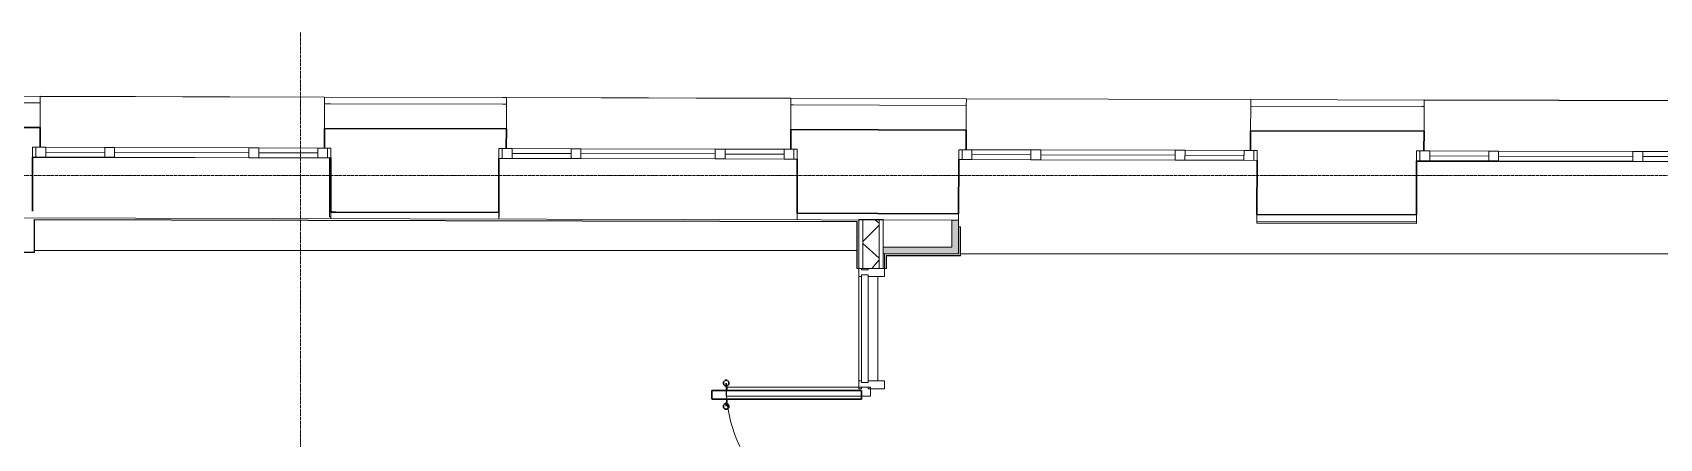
# Model space of a CAD drawing. Header units: millimetres. Extents: x -32 to 417638015, y -35 to 175284279.
# Drawn here: x 417148313 to 417158239, y 175243042 to 175245516 of the extents above; entities that cross this region are included whole.
import ezdxf

# ---------------------------------------------------------------- set-up
doc = ezdxf.new("R2010")
doc.units = ezdxf.units.MM
doc.linetypes.add('ADSK_Линия сетки', pattern=[25, 20, -2.5, 0, -2.5])
doc.linetypes.add('ADSK_Штриховая_ш3 п1_5', pattern=[4.5, 3, -1.5])
for name, color, linetype, lineweight in [('_ Окна', 7, 'Continuous', 9), ('Витраж', 7, 'Continuous', 9), ('Двери', 7, 'Continuous', 9), ('Окна', 7, 'Continuous', 9), ('Оси', 253, 'Continuous', 9), ('Панели витража', 7, 'Continuous', 9), ('Перекрытие', 7, 'Continuous', 18), ('Стены внутренние', 7, 'Continuous', 18), ('Стены наружные', 7, 'Continuous', 18), ('Стены несущие', 7, 'Continuous', 30), ('Стены отделка', 7, 'Continuous', 30), ('Стены штриховка', 7, 'Continuous', 9), ('ШТРИХОВКА', 252, 'Continuous', 15)]:
    doc.layers.add(name, color=color, linetype=linetype, lineweight=lineweight)
doc.layers.add('Линии', color=7, linetype='Continuous', lineweight=9, true_color=0x00a600)

# ---------------------------------------------------------------- blocks, each defined once
blk = doc.blocks.new('План 3 этажа')
at = {"layer": 'Стены внутренние', "lineweight": 9}
h = blk.add_hatch(dxfattribs=at)
h.set_pattern_fill('FP_3', color=8, style=0, pattern_type=2)
h.set_pattern_definition([(45, (507.3426762534655, 158.9018102923892), (-106.0660171779821, 106.0660171779821), []), (135, (507.3426762534655, 158.9018102923892), (-106.0660171779821, -106.0660171779821), [])])
h.paths.add_polyline_path([(21986.7191486081, 12537.928564914), (22086.71914860816, 12537.928564914), (22086.71914860816, 12832.4351818056), (21986.7191486081, 12832.69844348561), (21986.7191486081, 12627.13994511955)])
at = {"layer": 'Стены внутренние'}
for points in [[(22570.32539602974, 12627.13994511957), (22569.6765335587, 12831.16374008029), (22530.32539602986, 12831.15912762965), (22530.32539602986, 12627.13994511957), (22569.6765335587, 12627.13994511957)], [(22111.71914860816, 12627.13994511955), (22530.32539602986, 12627.13994511957), (22530.32539602986, 12667.13994511949), (22111.71914860816, 12667.13994511949)]]:
    blk.add_hatch(color=8, dxfattribs=at).paths.add_polyline_path(points)
at = {"layer": '_ Окна', "color": 8, "lineweight": 18}
for p, q in [((16921.42222117525, 13216.03471144796), (16921.58017763588, 13276.0345035289)), ((17001.42194394984, 13215.82410283379), (16921.42222117525, 13216.03471144796)), ((16921.58017763588, 13276.0345035289), (17001.57990041047, 13275.82389491473)), ((17001.57990041047, 13275.82389491473), (17001.42194394984, 13215.82410283379)), ((17361.42069643551, 13214.87636407001), (17361.57865289614, 13274.87615615096)), ((17421.42048851645, 13214.71840760938), (17361.42069643551, 13214.87636407001)), ((17361.57865289614, 13274.87615615096), (17421.57844497708, 13274.71819969033)), ((17421.57844497708, 13274.71819969033), (17421.42048851645, 13214.71840760938)), ((18241.41764695603, 13212.55966931412), (18241.57560341666, 13272.55946139507)), ((18301.41743903697, 13212.40171285349), (18241.41764695603, 13212.55966931412)), ((18241.57560341666, 13272.55946139507), (18301.5753954976, 13272.40150493444)), ((18301.5753954976, 13272.40150493444), (18301.41743903697, 13212.40171285349)), ((18661.57414798327, 13271.45376617067), (18661.41619152264, 13211.45397408972)), ((18661.41619152264, 13211.45397408972), (18741.41591429723, 13211.24336547555)), ((18741.57387075786, 13271.2431575565), (18661.57414798327, 13271.45376617067)), ((18741.41591429723, 13211.24336547555), (18741.57387075786, 13271.2431575565)), ((19766.41236234669, 13208.54494260639), (19766.57031880732, 13268.54473468734)), ((19846.41208512128, 13208.33433399222), (19766.41236234669, 13208.54494260639)), ((19766.57031880732, 13268.54473468734), (19846.57004158191, 13268.33412607316)), ((19846.57004158191, 13268.33412607316), (19846.41208512128, 13208.33433399222)), ((20206.41083760695, 13207.38659522845), (20206.56879406758, 13267.38638730939)), ((20266.41062968789, 13207.22863876782), (20206.41083760695, 13207.38659522845)), ((20206.56879406758, 13267.38638730939), (20266.56858614852, 13267.22843084876)), ((20266.56858614852, 13267.22843084876), (20266.41062968789, 13207.22863876782)), ((21086.40778812747, 13205.06990047256), (21086.5657445881, 13265.0696925535)), ((21146.40758020841, 13204.91194401193), (21086.40778812747, 13205.06990047256)), ((21086.5657445881, 13265.0696925535), (21146.56553666904, 13264.91173609287)), ((21146.56553666904, 13264.91173609287), (21146.40758020841, 13204.91194401193)), ((21506.56428915471, 13263.9639973291), (21506.40633269408, 13203.96420524816)), ((21506.40633269408, 13203.96420524816), (21586.40605546867, 13203.75359663399)), ((21586.5640119293, 13263.75338871493), (21506.56428915471, 13263.9639973291)), ((21586.40605546867, 13203.75359663399), (21586.5640119293, 13263.75338871493)), ((22572.40263866555, 13201.15784546424), (22572.56059512618, 13261.15763754518)), ((22572.56059512618, 13261.15763754518), (22652.56031790077, 13260.94702893101)), ((22652.56031790077, 13260.94702893101), (22652.40236144014, 13200.94723685007)), ((23012.40111392581, 13199.99949808629), (23012.55907038644, 13259.99929016724)), ((23012.55907038644, 13259.99929016724), (23072.55886246738, 13259.84133370661)), ((23072.55886246738, 13259.84133370661), (23072.40090600675, 13199.84154162566)), ((23892.39806444633, 13197.6828033304), (23892.55602090696, 13257.68259541135)), ((23892.55602090696, 13257.68259541135), (23952.5558129879, 13257.52463895072)), ((23952.5558129879, 13257.52463895072), (23952.39785652727, 13197.52484686978)), ((24312.55456547357, 13256.57690018695), (24312.39660901294, 13196.577108106)), ((24392.55428824816, 13256.36629157278), (24312.55456547357, 13256.57690018695)), ((24392.39633178753, 13196.36649949183), (24392.55428824816, 13256.36629157278)), ((25365.39296003347, 13193.80497222189), (25365.5509164941, 13253.80476430283)), ((25365.5509164941, 13253.80476430283), (25445.55063926869, 13253.59415568866)), ((25445.55063926869, 13253.59415568866), (25445.39268280806, 13193.59436360772)), ((25805.39143529373, 13192.64662484394), (25805.54939175436, 13252.64641692489)), ((25805.54939175436, 13252.64641692489), (25865.5491838353, 13252.48846046426)), ((25865.5491838353, 13252.48846046426), (25865.39122737467, 13192.48866838331)), ((26685.38838581425, 13190.32993008805), (26685.54634227488, 13250.329722169)), ((26685.54634227488, 13250.329722169), (26745.54613435582, 13250.17176570837)), ((26745.54613435582, 13250.17176570837), (26745.38817789519, 13190.17197362742)), ((22652.40236144014, 13200.94723685007), (22572.40263866555, 13201.15784546424)), ((23072.40090600675, 13199.84154162566), (23012.40111392581, 13199.99949808629)), ((23952.39785652727, 13197.52484686978), (23892.39806444633, 13197.6828033304)), ((24312.39660901294, 13196.577108106), (24392.39633178753, 13196.36649949183)), ((25445.39268280806, 13193.59436360772), (25365.39296003347, 13193.80497222189)), ((25865.39122737467, 13192.48866838331), (25805.39143529373, 13192.64662484394)), ((26745.38817789519, 13190.17197362742), (26685.38838581425, 13190.32993008805))]:
    blk.add_line(p, q, dxfattribs=at)
at = {"layer": '_ Окна', "color": 8}
for p, q in [((16941.4221518689, 13215.98205929441), (16941.58010832953, 13275.98185137536)), ((17001.50092218016, 13245.82399887424), (17361.49967466583, 13244.87626011047)), ((17421.49946674677, 13244.71830364984), (18241.49662518634, 13242.55956535458)), ((18301.49641726729, 13242.40160889395), (18661.49516975295, 13241.45387013017)), ((18721.41598360358, 13211.29601762909), (18721.57394006421, 13271.29580971004)), ((19786.41229304034, 13208.49229045285), (19786.57024950097, 13268.49208253379)), ((19846.4910633516, 13238.33423003268), (20206.48981583726, 13237.3864912689)), ((20266.48960791821, 13237.22853480827), (21086.48676635778, 13235.06979651301)), ((21146.48655843873, 13234.91184005238), (21506.48531092439, 13233.96410128861)), ((21566.40612477502, 13203.80624878753), (21566.56408123565, 13263.80604086847)), ((22592.4025693592, 13201.1051933107), (22592.56052581983, 13261.10498539164)), ((22652.48133967046, 13230.94713289052), (23012.48009215612, 13229.99939412675)), ((23072.47988423707, 13229.84143766612), (23892.47704267664, 13227.68269937086)), ((23952.47683475758, 13227.52474291023), (24312.47558724325, 13226.57700414645)), ((24372.39640109388, 13196.41915164538), (24372.55435755451, 13256.41894372632)), ((25385.39289072712, 13193.75232006834), (25385.55084718775, 13253.75211214929)), ((25445.47166103838, 13223.59425964817), (25805.47041352404, 13222.6465208844)), ((25865.47020560499, 13222.48856442377), (26685.46736404456, 13220.32982612851)), ((26745.46715612551, 13220.17186966788), (27105.46590861117, 13219.2241309041))]:
    blk.add_line(p, q, dxfattribs=at)
at = {"layer": 'Витраж', "color": 8, "lineweight": 18}
for p, q in [((21978.7191486081, 12537.92856491399), (21961.7191486081, 12537.92856491399)), ((21961.7191486081, 12537.92856491399), (21961.7191486081, 12487.92856491399)), ((21978.7191486081, 12527.92856491399), (21978.7191486081, 12537.92856491399)), ((22018.7191486081, 12527.92856491399), (21978.7191486081, 12527.92856491399)), ((22118.7191486081, 12537.92856491399), (22018.7191486081, 12537.92856491399)), ((22018.7191486081, 12537.92856491399), (22018.7191486081, 12527.92856491399)), ((22118.7191486081, 12487.92856491399), (22118.7191486081, 12537.92856491399)), ((21961.7191486081, 12487.92856491399), (21978.7191486081, 12487.92856491399)), ((21978.7191486081, 12497.92856491399), (22018.7191486081, 12497.92856491399)), ((21978.7191486081, 12487.92856491399), (21978.7191486081, 12497.92856491399)), ((22018.7191486081, 12497.92856491399), (22018.7191486081, 12487.92856491399)), ((22018.7191486081, 12487.92856491399), (22118.7191486081, 12487.92856491399))]:
    blk.add_line(p, q, dxfattribs=at)
at = {"layer": 'Витраж', "color": 8}
for p, q in [((21961.71914860814, 11852.92856491399), (21961.71914860814, 12487.92856491399)), ((22078.71914860814, 11852.92856491399), (22078.71914860814, 12487.92856491399))]:
    blk.add_line(p, q, dxfattribs=at)
at = {"layer": 'Витраж', "color": 8, "lineweight": 18, "extrusion": (0, 0, -1)}
for p, q in [((21978.7191486081, 11852.92856491399), (21961.7191486081, 11852.92856491399)), ((21961.7191486081, 11852.92856491399), (21961.7191486081, 11802.92856491399)), ((21978.7191486081, 11842.92856491399), (21978.7191486081, 11852.92856491399)), ((22018.7191486081, 11842.92856491399), (21978.7191486081, 11842.92856491399)), ((21978.7191486081, 11802.92856491399), (21978.7191486081, 11812.92856491399)), ((21978.7191486081, 11812.92856491399), (22018.7191486081, 11812.92856491399)), ((22118.7191486081, 11852.92856491399), (22018.7191486081, 11852.92856491399)), ((22018.7191486081, 11852.92856491399), (22018.7191486081, 11842.92856491399)), ((22018.7191486081, 11812.92856491399), (22018.7191486081, 11802.92856491399)), ((22118.7191486081, 11802.92856491399), (22118.7191486081, 11852.92856491399)), ((21961.7191486081, 11802.92856491399), (21978.7191486081, 11802.92856491399)), ((22018.7191486081, 11802.92856491399), (22118.7191486081, 11802.92856491399))]:
    blk.add_line(p, q, dxfattribs=at)
at = {"layer": 'Двери', "color": 8}
for p, q in [((21153.71914860811, 11812.92856491399), (21153.71914860811, 11757.928564914)), ((22033.7191486081, 11812.92856491399), (21153.71914860811, 11812.92856491399)), ((22033.7191486081, 11812.92856491399), (22033.7191486081, 11757.928564914)), ((21153.71914860811, 11757.928564914), (22033.7191486081, 11757.928564914))]:
    blk.add_line(p, q, dxfattribs=at)
blk.add_arc((21978.7191486081, 11812.92856491399), 824.9999999999959, 180, 270, dxfattribs=at)
at = {"layer": 'Линии', "color": 8, "linetype": 'ADSK_Штриховая_ш3 п1_5', "lineweight": 30}
for p, q in [((21158.06528490834, 11794.0149535796), (21152.91713072744, 11838.71950042363)), ((21066.3593638317, 11741.01495357961), (21065.63353646756, 11794.0149535796)), ((21065.63353646756, 11794.0149535796), (21978.7191486081, 11794.0149535796)), ((21978.7191486081, 11741.0149535796), (21066.3593638317, 11741.01495357961)), ((21158.06528490834, 11741.51647290807), (21152.91713072744, 11696.81192606405)), ((21978.7191486081, 11794.0149535796), (21978.7191486081, 11741.0149535796))]:
    blk.add_line(p, q, dxfattribs=at)
for centre, radius in [((21152.91713072744, 11838.71950042361), 17.00000000000181), ((21152.91713072744, 11696.81192606406), 16.99999999999886)]:
    blk.add_circle(centre, radius, dxfattribs=at)
at = {"layer": 'Окна', "color": 8}
for p, q in [((16921.58017763588, 13276.0345035289), (16921.42222117525, 13216.03471144796)), ((16921.42222117525, 13216.03471144796), (17001.42194394984, 13215.82410283379)), ((17001.57990041047, 13275.82389491473), (16921.58017763588, 13276.0345035289)), ((17361.42069643551, 13214.87636406992), (17001.42194394984, 13215.82410283369)), ((17001.57990041047, 13275.82389491473), (17361.57865289614, 13274.87615615095)), ((17361.42069643551, 13214.87636407001), (17421.42048851645, 13214.71840760938)), ((17421.57844497708, 13274.71819969033), (17361.57865289614, 13274.87615615096)), ((18241.41764695603, 13212.55966931403), (17421.42048851646, 13214.71840760929)), ((17421.57844497709, 13274.71819969032), (18241.57560341666, 13272.55946139506)), ((18241.41764695603, 13212.55966931412), (18301.41743903697, 13212.40171285349)), ((18301.5753954976, 13272.40150493444), (18241.57560341666, 13272.55946139507)), ((18661.41619152264, 13211.45397408963), (18301.41743903697, 13212.4017128534)), ((18301.5753954976, 13272.40150493443), (18661.57414798327, 13271.45376617066)), ((18661.41619152264, 13211.45397408972), (18741.41591429723, 13211.24336547555)), ((18741.57387075786, 13271.2431575565), (18661.57414798327, 13271.45376617067)), ((18741.41591429723, 13211.24336547555), (18741.57387075786, 13271.2431575565)), ((19766.57031880732, 13268.54473468734), (19766.41236234669, 13208.54494260639)), ((19766.41236234669, 13208.54494260639), (19846.41208512128, 13208.33433399222)), ((19846.57004158191, 13268.33412607316), (19766.57031880732, 13268.54473468734)), ((20206.41083760695, 13207.38659522835), (19846.41208512128, 13208.33433399213)), ((19846.57004158191, 13268.33412607316), (20206.56879406758, 13267.38638730939)), ((20206.41083760695, 13207.38659522845), (20266.41062968789, 13207.22863876782)), ((20266.56858614852, 13267.22843084876), (20206.56879406758, 13267.38638730939)), ((21086.40778812746, 13205.06990047246), (20266.4106296879, 13207.22863876772)), ((20266.56858614853, 13267.22843084876), (21086.56574458809, 13265.0696925535)), ((21086.40778812747, 13205.06990047256), (21146.40758020841, 13204.91194401193)), ((21146.56553666904, 13264.91173609287), (21086.5657445881, 13265.0696925535)), ((21506.40633269408, 13203.96420524806), (21146.40758020841, 13204.91194401183)), ((21146.56553666904, 13264.91173609287), (21506.56428915471, 13263.96399732909)), ((21506.40633269408, 13203.96420524816), (21586.40605546867, 13203.75359663399)), ((21586.5640119293, 13263.75338871493), (21506.56428915471, 13263.9639973291)), ((21586.40605546867, 13203.75359663399), (21586.5640119293, 13263.75338871493)), ((22572.56059512618, 13261.15763754518), (22572.40263866555, 13201.15784546424)), ((22652.56031790077, 13260.94702893101), (22572.56059512618, 13261.15763754518)), ((22652.56031790077, 13260.94702893101), (23012.55907038644, 13259.99929016723)), ((23072.55886246738, 13259.84133370661), (23012.55907038644, 13259.99929016724)), ((23072.55886246738, 13259.8413337066), (23892.55602090695, 13257.68259541134)), ((23952.5558129879, 13257.52463895072), (23892.55602090696, 13257.68259541135)), ((23952.5558129879, 13257.52463895071), (24312.55456547357, 13256.57690018694)), ((24392.55428824816, 13256.36629157278), (24312.55456547357, 13256.57690018695)), ((24392.39633178753, 13196.36649949183), (24392.55428824816, 13256.36629157278)), ((25365.5509164941, 13253.80476430283), (25365.39296003347, 13193.80497222189)), ((25445.55063926869, 13253.59415568866), (25365.5509164941, 13253.80476430283)), ((25445.55063926869, 13253.59415568866), (25805.54939175436, 13252.64641692488)), ((25865.5491838353, 13252.48846046426), (25805.54939175436, 13252.64641692489)), ((25865.5491838353, 13252.48846046425), (26685.54634227487, 13250.32972216899)), ((26745.54613435582, 13250.17176570837), (26685.54634227488, 13250.329722169)), ((26745.54613435582, 13250.17176570836), (27105.54488684149, 13249.22402694459)), ((22572.40263866555, 13201.15784546424), (22652.40236144014, 13200.94723685007)), ((23012.40111392581, 13199.9994980862), (22652.40236144014, 13200.94723684998)), ((23012.40111392581, 13199.99949808629), (23072.40090600675, 13199.84154162566)), ((23892.39806444632, 13197.68280333031), (23072.40090600675, 13199.84154162557)), ((23892.39806444633, 13197.6828033304), (23952.39785652727, 13197.52484686978)), ((24312.39660901294, 13196.57710810591), (23952.39785652727, 13197.52484686968)), ((24312.39660901294, 13196.577108106), (24392.39633178753, 13196.36649949183)), ((25365.39296003347, 13193.80497222189), (25445.39268280806, 13193.59436360772)), ((25805.39143529373, 13192.64662484385), (25445.39268280806, 13193.59436360762)), ((25805.39143529373, 13192.64662484394), (25865.39122737467, 13192.48866838331)), ((26685.38838581424, 13190.32993008796), (25865.39122737468, 13192.48866838322)), ((26685.38838581425, 13190.32993008805), (26745.38817789519, 13190.17197362742)), ((27105.38693038086, 13189.22423486356), (26745.38817789519, 13190.17197362733))]:
    blk.add_line(p, q, dxfattribs=at)
at = {"layer": 'Оси', "color": 8, "linetype": 'ADSK_Линия сетки'}
for p, q in [((18556.9080292919, -3523.687778418635), (18556.90802929195, 13975.18580564312)), ((-10051.77423916385, 13103.90181029199), (56512.195554265, 13103.90181029178))]:
    blk.add_line(p, q, dxfattribs=at)
at = {"layer": 'Панели витража', "color": 8, "lineweight": 18}
for p, q in [((21978.7191486081, 12497.92856491399), (21978.7191486081, 11842.92856491399)), ((22018.7191486081, 12497.92856491399), (21978.7191486081, 12497.92856491399)), ((22018.71914860809, 11842.92856491399), (22018.7191486081, 12497.92856491399)), ((21978.7191486081, 11842.92856491399), (22018.71914860809, 11842.92856491399))]:
    blk.add_line(p, q, dxfattribs=at)
at = {"layer": 'Перекрытие', "color": 8}
for p, q in [((17910.90938950068, 13213.42977090514), (16921.41536336503, 13213.42977090515)), ((18731.97307698859, 12852.50761721994), (18731.97307698859, 13211.26822484766)), ((19768.7191486081, 13208.53886972215), (19768.7191486081, 12852.50761721994)), ((21585.61582119652, 12903.58295577332), (21585.61582119652, 13203.75567701798)), ((24390.92037492845, 12827.13994511948), (24390.92037492845, 13196.37038512063)), ((25365.274305926, 13148.73418659076), (25365.274305926, 12827.13994511948)), ((26813.73389730247, 13189.9920455382), (25365.38292205858, 13189.99204553819)), ((18740.47150053957, 12852.50761721994), (18731.97307698859, 12852.50761721994)), ((19768.7191486081, 12852.50761721994), (19765.47505250247, 12852.50761721994)), ((16932.33169429214, 12647.13994511949), (21949.7191486081, 12647.13994511947)), ((22582.3253960298, 12627.13994511948), (27173.43912149227, 12627.13994511949))]:
    blk.add_line(p, q, dxfattribs=at)
at = {"layer": 'Стены наружные', "color": 8}
for p, q in [((16967.39613007655, 13585.91496193393), (18702.3901177505, 13581.34738761403)), ((16971.25344740076, 13586.90467194769), (16971.25081479305, 13585.904675413)), ((18702.39011774963, 13581.34724900085), (16971.25081479305, 13585.904675413)), ((16971.25344740076, 13586.90467194769), (18702.99737270898, 13582.34565379657)), ((18702.99737270898, 13582.34565379657), (18702.99474010128, 13581.34565726189)), ((19812.38890349073, 13579.42505101483), (19812.38627088303, 13578.42505448014)), ((19812.38627124799, 13578.42519309237), (21547.38025892194, 13573.85761877247)), ((21547.38025855733, 13573.85748016024), (19812.38627088303, 13578.42505448014)), ((19812.38890349073, 13579.42505101483), (21547.38289116498, 13574.85747669492)), ((21547.38289116498, 13574.85747669492), (21547.38025855733, 13573.85748016024)), ((22617.37918327516, 13572.04058648035), (22617.37655066751, 13571.04058994566)), ((22617.37918327516, 13572.04058648035), (24352.37317094905, 13567.47301216045)), ((22618.37654756679, 13571.03809595021), (24353.3705352408, 13566.47052163031)), ((24352.37053834141, 13566.47301562576), (22618.37654756714, 13571.03795733703)), ((24352.37317094905, 13567.47301216045), (24352.37053834141, 13566.47301562576)), ((25411.36686893477, 13563.68522270786), (27146.36085660872, 13559.11764838796)), ((25412.36949771177, 13564.68244802264), (25412.36686510412, 13563.68245148796)), ((27146.36085660831, 13559.11750977478), (25412.36686510412, 13563.68245148796)), ((25412.36949771177, 13564.68244802264), (27147.36348538607, 13560.11487370274))]:
    blk.add_line(p, q, dxfattribs=at)
at = {"layer": 'Стены несущие', "color": 8}
for p, q in [((15912.90282330365, 13398.69038031625), (16966.8959346186, 13395.91562034429)), ((16966.58002169663, 13275.91603618345), (16966.89593461831, 13395.91562034436)), ((18701.88992229186, 13391.34804602446), (18701.57400937058, 13271.34846186355)), ((19811.88607578928, 13388.42585150279), (18701.88992229186, 13391.34804602446)), ((19811.57016286807, 13268.42626734188), (19811.88607578928, 13388.42585150279)), ((21546.88006346329, 13383.85827718289), (21546.56415054202, 13263.85869302198)), ((22617.87635210814, 13381.03875436064), (21546.88006346329, 13383.85827718289)), ((22617.56043918687, 13261.03917019973), (22617.87635210814, 13381.03875436064)), ((24352.8703397818, 13376.47118004074), (24352.55442686082, 13256.47159587983)), ((24352.87033978169, 13376.47118004069), (25410.86667347612, 13373.68588111829)), ((25410.55076055485, 13253.68629695738), (25410.86667347612, 13373.68588111829)), ((16920.55346064182, 12886.0358550018), (16921.42222117528, 13216.03471144798)), ((18741.41591429757, 13211.24336547552), (18740.54715376376, 12881.24450902934)), ((19765.54360181268, 12878.54608616024), (19766.4123623466, 13208.54494260641)), ((21586.40605546866, 13203.75359663395), (21585.53729493503, 12873.75474018778)), ((22571.53387813247, 12871.15898901808), (22572.40263866558, 13201.15784546426)), ((24392.39633178752, 13196.36649949181), (24391.527571254, 12866.36764304563)), ((25364.52419949969, 12863.80611577573), (25365.39296003344, 13193.80497222191)), ((18740.54715376376, 12881.24450902934), (18771.54704633896, 12881.16289819135)), ((18771.54704633908, 12881.16289819135), (19765.54360181268, 12878.54608616024)), ((19765.54360181303, 12878.54608615908), (18771.54704633908, 12881.16289819018)), ((21585.53729493503, 12873.75474018778), (22571.53387813247, 12871.15898901808)), ((22571.533878132, 12871.15898901693), (21585.53729493503, 12873.75474018662)), ((24391.527571254, 12866.36764304563), (25364.52419949969, 12863.80611577573)), ((25364.52419950004, 12863.80611577459), (24391.527571254, 12866.36764304448))]:
    blk.add_line(p, q, dxfattribs=at)
at = {"layer": 'Стены отделка', "color": 8, "lineweight": 9}
for p, q in [((16967.3961300762, 13585.91496193393), (15907.40303955361, 13588.70551755196)), ((16966.8959346186, 13395.91562034429), (16967.29082576977, 13545.91510054665)), ((16967.29082576942, 13545.91510054664), (16967.3961300762, 13585.91496193393)), ((18702.39011774963, 13581.34738761403), (18701.8899222918, 13391.34804602439)), ((18702.28481344291, 13541.34752622674), (18738.28468869202, 13541.25275235036)), ((19788.38635441585, 13578.48837567662), (18702.3901177505, 13581.34738761403)), ((19812.28096694069, 13538.42533170509), (19788.28105010849, 13538.48851428935)), ((19812.38627124677, 13578.42519309237), (19788.38635441562, 13578.48837567662)), ((19811.88607578952, 13388.42585150273), (19812.28096694069, 13538.42533170509)), ((19812.28096694004, 13538.42533170507), (19812.38627124677, 13578.42519309237)), ((21547.2749546147, 13533.8577573852), (21546.88006346353, 13383.85827718284)), ((21547.38025892188, 13573.85761877247), (21547.27495461516, 13533.85775738517)), ((21563.27489916974, 13533.81563566237), (21547.2749546147, 13533.8577573852)), ((22618.37654756679, 13571.03809595021), (21547.38025892188, 13573.85761877247)), ((22618.2712432596, 13531.03823456295), (22613.27126058628, 13531.05139760133)), ((22617.87635210768, 13381.03875436059), (22618.2712432596, 13531.03823456295)), ((22618.27124326036, 13531.03823456292), (22618.37654756714, 13571.03809595021)), ((22618.2712432596, 13531.03823456295), (22618.27124326036, 13531.03823456292)), ((24353.26523093443, 13526.47066024305), (24352.87033978169, 13376.47118004069)), ((24353.37053524138, 13566.47052163031), (24353.26523093466, 13526.47066024301)), ((25411.36686893407, 13563.68522270786), (24353.37053524138, 13566.47052163031)), ((25411.26156462764, 13523.68536132061), (25398.26160967682, 13523.71958522041)), ((25410.86667347566, 13373.68588111824), (25411.26156462764, 13523.68536132061)), ((25411.26156462729, 13523.68536132056), (25411.36686893407, 13563.68522270786)), ((19811.88607578928, 13388.42585150279), (19811.88607578952, 13388.42585150273)), ((22571.42857382441, 12831.15912762963), (15945.45477125898, 12848.6027775788)), ((16932.33169429214, 12834.00466722771), (21949.7191486081, 12820.79580872324)), ((16932.33169429214, 12637.13994511948), (16932.33169429214, 12834.00466722771)), ((18740.54715376411, 12881.24450902818), (18740.44184945652, 12841.24464764088)), ((18771.54704633891, 12881.16289819018), (18740.54715376411, 12881.24450902818)), ((19765.43829750631, 12838.54622477178), (19765.54360181303, 12878.54608615908)), ((21585.53729493503, 12873.75474018662), (21585.43199062749, 12833.75487879933)), ((21949.7191486081, 12820.79580872324), (21949.7191486081, 12537.92856491399)), ((21961.7191486081, 12835.92741545423), (21961.7191486081, 12537.92856491399)), ((22111.7191486081, 12835.92741545423), (21961.7191486081, 12835.92741545423)), ((22111.7191486081, 12667.13994511947), (22111.7191486081, 12835.92741545423)), ((22530.3253960298, 12831.96833851606), (22530.3253960298, 12667.13994511947)), ((22570.3253960298, 12831.96833851606), (22530.3253960298, 12831.96833851606)), ((22570.3253960298, 12831.96833851606), (22570.3253960298, 12627.13994511947)), ((22571.32326951792, 12791.15926624349), (22571.533878132, 12871.15898901693)), ((24391.527571254, 12866.36764304448), (24391.39067565487, 12814.36782324099)), ((24391.39067565487, 12814.36782324099), (25364.3873039009, 12811.8062959711)), ((25364.3873039009, 12811.8062959711), (25364.52419950004, 12863.80611577459)), ((22582.3253960298, 12791.1303018604), (22571.32326951792, 12791.15926624349)), ((22582.3253960298, 12617.13994511947), (22582.3253960298, 12791.1303018604)), ((15935.34471494262, 12635.13994511949), (16930.33169429214, 12635.13994511948)), ((22530.3253960298, 12667.13994511947), (22111.7191486081, 12667.13994511947)), ((22111.7191486081, 12537.92856491399), (22111.7191486081, 12627.13994511948)), ((22570.3253960298, 12627.13994511947), (22111.7191486081, 12627.13994511948)), ((22118.7191486081, 12627.13994511947), (22118.7191486081, 12537.92856491399)), ((22130.7191486081, 12537.92856491399), (22130.7191486081, 12615.13994511947)), ((22130.7191486081, 12615.13994511947), (22580.3253960298, 12615.13994511947)), ((21949.7191486081, 12537.92856491399), (22111.7191486081, 12537.92856491399)), ((22118.7191486081, 12537.92856491399), (22130.7191486081, 12537.92856491399))]:
    blk.add_line(p, q, dxfattribs=at)
at = {"layer": 'Стены штриховка', "color": 8}
for p, q in [((16967.29082576977, 13545.91510054665), (15913.29771445465, 13548.68986051861)), ((19788.28105010802, 13538.48851428935), (18738.28468869202, 13541.25275235038)), ((19788.28105010802, 13538.48851428935), (19788.28105010826, 13538.48851428933)), ((21563.27489916992, 13533.81563566234), (21563.27489917033, 13533.81563566236)), ((22613.27126058628, 13531.05139760133), (21563.27489917033, 13533.81563566236)), ((25398.2616096767, 13523.71958522041), (24353.26523093443, 13526.47066024305)), ((16930.33169429214, 12836.00993939197), (21951.7191486081, 12822.7905504203)), ((16930.33169429214, 12635.13994511948), (16930.33169429214, 12836.00993939197)), ((21951.7191486081, 12822.7905504203), (21951.7191486081, 12537.92856491399)), ((21986.7191486081, 12537.92856491399), (21986.7191486081, 12835.92741545423)), ((22086.7191486081, 12537.92856491399), (22086.7191486081, 12835.92741545423)), ((24391.39594087028, 12816.36781631035), (25364.39256911614, 12813.80628904046)), ((24391.42226694722, 12826.36778165718), (25364.41889519244, 12823.80625438729)), ((22580.3253960298, 12615.13994511947), (22580.3253960298, 12791.135567094)), ((15933.34471494262, 12637.13994511949), (16932.33169429214, 12637.13994511948)), ((16930.33169429214, 12635.13994511948), (16932.33169429214, 12635.13994511948)), ((16932.33169429214, 12635.13994511948), (16932.33169429214, 12637.13994511948)), ((22111.7191486081, 12667.13994511947), (22111.7191486081, 12627.13994511948)), ((22128.7191486081, 12617.13994511947), (22128.7191486081, 12537.92856491399)), ((22128.7191486081, 12617.13994511947), (22582.3253960298, 12617.13994511947)), ((22580.3253960298, 12615.13994511947), (22582.3253960298, 12615.13994511947)), ((22582.3253960298, 12615.13994511947), (22582.3253960298, 12617.13994511947))]:
    blk.add_line(p, q, dxfattribs=at)

msp = doc.modelspace()

# ---------------------------------------------------------------- block references
at = {"layer": 'ШТРИХОВКА'}
msp.add_blockref('План 3 этажа', (417131391.5839376, 175231540.6631508), dxfattribs=at)

doc.saveas('drawing.dxf')
